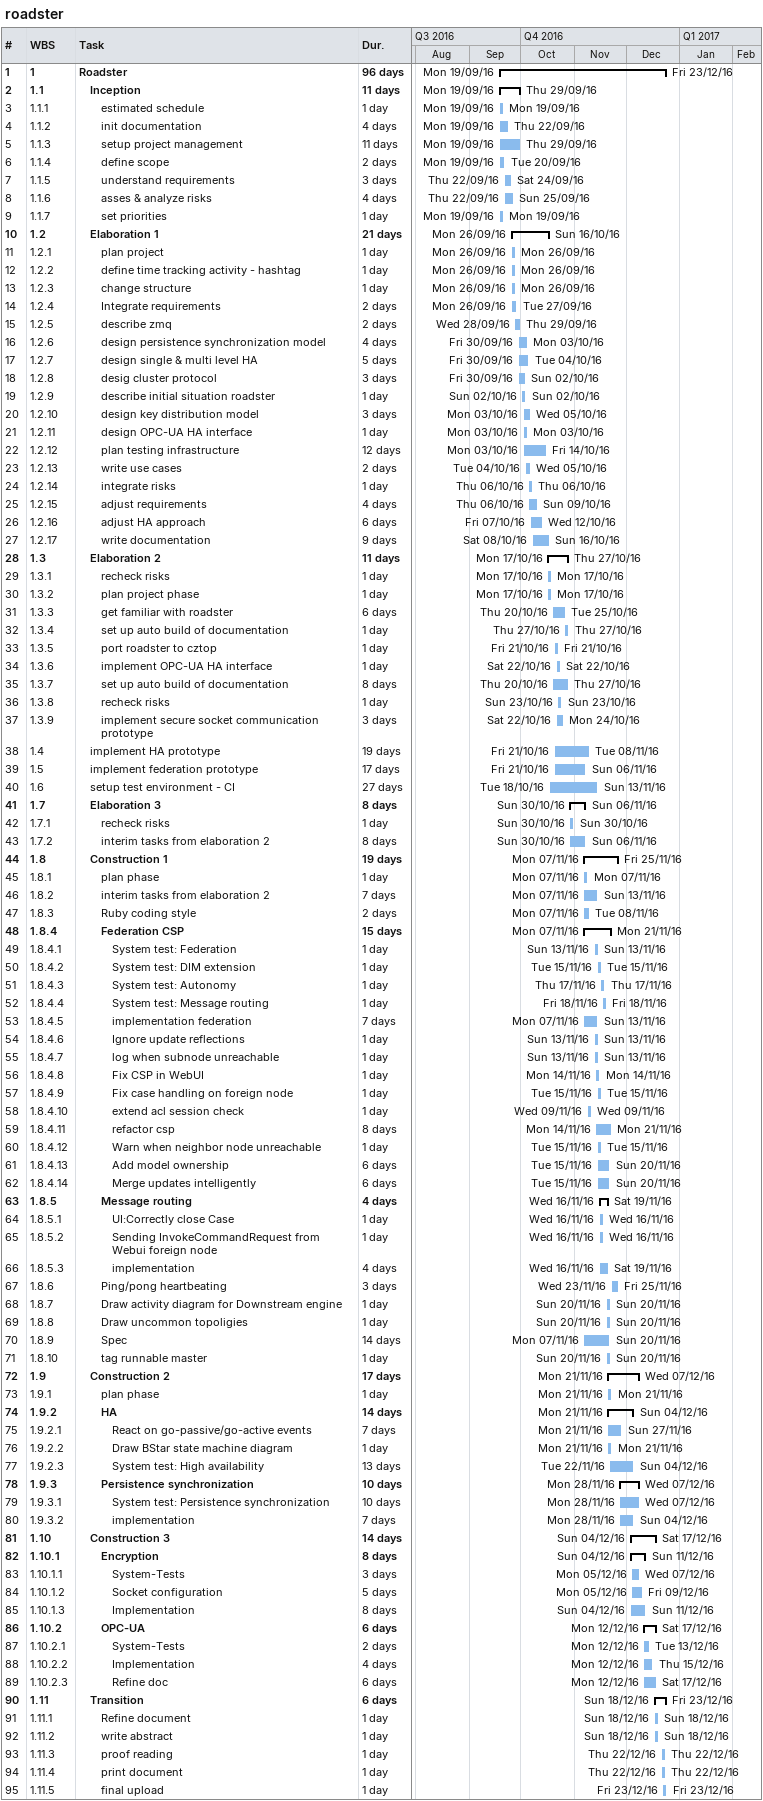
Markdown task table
roadster

| ID | WBS | Task | Duration | Start | Finish |
|---|---|---|---|---|---|
| 1 | 1 | **Roadster** | 96d | 2016-09-19 | 2016-12-23 |
| 2 | 1.1 | **Inception** | 11d | 2016-09-19 | 2016-09-29 |
| 3 | 1.1.1 | estimated schedule | 1d | 2016-09-19 | 2016-09-19 |
| 4 | 1.1.2 | init documentation | 4d | 2016-09-19 | 2016-09-22 |
| 5 | 1.1.3 | setup project management | 11d | 2016-09-19 | 2016-09-29 |
| 6 | 1.1.4 | define scope | 2d | 2016-09-19 | 2016-09-20 |
| 7 | 1.1.5 | understand requirements | 3d | 2016-09-22 | 2016-09-24 |
| 8 | 1.1.6 | asses & analyze risks | 4d | 2016-09-22 | 2016-09-25 |
| 9 | 1.1.7 | set priorities | 1d | 2016-09-19 | 2016-09-19 |
| 10 | 1.2 | **Elaboration 1** | 21d | 2016-09-26 | 2016-10-16 |
| 11 | 1.2.1 | plan project | 1d | 2016-09-26 | 2016-09-26 |
| 12 | 1.2.2 | define time tracking activity - hashtag | 1d | 2016-09-26 | 2016-09-26 |
| 13 | 1.2.3 | change structure | 1d | 2016-09-26 | 2016-09-26 |
| 14 | 1.2.4 | Integrate requirements | 2d | 2016-09-26 | 2016-09-27 |
| 15 | 1.2.5 | describe zmq | 2d | 2016-09-28 | 2016-09-29 |
| 16 | 1.2.6 | design persistence synchronization model | 4d | 2016-09-30 | 2016-10-03 |
| 17 | 1.2.7 | design single & multi level HA | 5d | 2016-09-30 | 2016-10-04 |
| 18 | 1.2.8 | desig cluster protocol | 3d | 2016-09-30 | 2016-10-02 |
| 19 | 1.2.9 | describe initial situation roadster | 1d | 2016-10-02 | 2016-10-02 |
| 20 | 1.2.10 | design key distribution model | 3d | 2016-10-03 | 2016-10-05 |
| 21 | 1.2.11 | design OPC-UA HA interface | 1d | 2016-10-03 | 2016-10-03 |
| 22 | 1.2.12 | plan testing infrastructure | 12d | 2016-10-03 | 2016-10-14 |
| 23 | 1.2.13 | write use cases | 2d | 2016-10-04 | 2016-10-05 |
| 24 | 1.2.14 | integrate risks | 1d | 2016-10-06 | 2016-10-06 |
| 25 | 1.2.15 | adjust requirements | 4d | 2016-10-06 | 2016-10-09 |
| 26 | 1.2.16 | adjust HA approach | 6d | 2016-10-07 | 2016-10-12 |
| 27 | 1.2.17 | write documentation | 9d | 2016-10-08 | 2016-10-16 |
| 28 | 1.3 | **Elaboration 2** | 11d | 2016-10-17 | 2016-10-27 |
| 29 | 1.3.1 | recheck risks | 1d | 2016-10-17 | 2016-10-17 |
| 30 | 1.3.2 | plan project phase | 1d | 2016-10-17 | 2016-10-17 |
| 31 | 1.3.3 | get familiar with roadster | 6d | 2016-10-20 | 2016-10-25 |
| 32 | 1.3.4 | set up auto build of documentation | 1d | 2016-10-27 | 2016-10-27 |
| 33 | 1.3.5 | port roadster to cztop | 1d | 2016-10-21 | 2016-10-21 |
| 34 | 1.3.6 | implement OPC-UA HA interface | 1d | 2016-10-22 | 2016-10-22 |
| 35 | 1.3.7 | set up auto build of documentation | 8d | 2016-10-20 | 2016-10-27 |
| 36 | 1.3.8 | recheck risks | 1d | 2016-10-23 | 2016-10-23 |
| 37 | 1.3.9 | implement secure socket communication prototype | 3d | 2016-10-22 | 2016-10-24 |
| 38 | 1.4 | implement HA prototype | 19d | 2016-10-21 | 2016-11-08 |
| 39 | 1.5 | implement federation prototype | 17d | 2016-10-21 | 2016-11-06 |
| 40 | 1.6 | setup test environment - CI | 27d | 2016-10-18 | 2016-11-13 |
| 41 | 1.7 | **Elaboration 3** | 8d | 2016-10-30 | 2016-11-06 |
| 42 | 1.7.1 | recheck risks | 1d | 2016-10-30 | 2016-10-30 |
| 43 | 1.7.2 | interim tasks from elaboration 2 | 8d | 2016-10-30 | 2016-11-06 |
| 44 | 1.8 | **Construction 1** | 19d | 2016-11-07 | 2016-11-25 |
| 45 | 1.8.1 | plan phase | 1d | 2016-11-07 | 2016-11-07 |
| 46 | 1.8.2 | interim tasks from elaboration 2 | 7d | 2016-11-07 | 2016-11-13 |
| 47 | 1.8.3 | Ruby coding style | 2d | 2016-11-07 | 2016-11-08 |
| 48 | 1.8.4 | **Federation CSP** | 15d | 2016-11-07 | 2016-11-21 |
| 49 | 1.8.4.1 | System test: Federation | 1d | 2016-11-13 | 2016-11-13 |
| 50 | 1.8.4.2 | System test: DIM extension | 1d | 2016-11-15 | 2016-11-15 |
| 51 | 1.8.4.3 | System test: Autonomy | 1d | 2016-11-17 | 2016-11-17 |
| 52 | 1.8.4.4 | System test: Message routing | 1d | 2016-11-18 | 2016-11-18 |
| 53 | 1.8.4.5 | implementation federation | 7d | 2016-11-07 | 2016-11-13 |
| 54 | 1.8.4.6 | Ignore update reflections | 1d | 2016-11-13 | 2016-11-13 |
| 55 | 1.8.4.7 | log when subnode unreachable | 1d | 2016-11-13 | 2016-11-13 |
| 56 | 1.8.4.8 | Fix CSP in WebUI | 1d | 2016-11-14 | 2016-11-14 |
| 57 | 1.8.4.9 | Fix case handling on foreign node | 1d | 2016-11-15 | 2016-11-15 |
| 58 | 1.8.4.10 | extend acl session check | 1d | 2016-11-09 | 2016-11-09 |
| 59 | 1.8.4.11 | refactor csp | 8d | 2016-11-14 | 2016-11-21 |
| 60 | 1.8.4.12 | Warn when neighbor node unreachable | 1d | 2016-11-15 | 2016-11-15 |
| 61 | 1.8.4.13 | Add model ownership | 6d | 2016-11-15 | 2016-11-20 |
| 62 | 1.8.4.14 | Merge updates intelligently | 6d | 2016-11-15 | 2016-11-20 |
| 63 | 1.8.5 | **Message routing** | 4d | 2016-11-16 | 2016-11-19 |
| 64 | 1.8.5.1 | UI:Correctly close Case | 1d | 2016-11-16 | 2016-11-16 |
| 65 | 1.8.5.2 | Sending InvokeCommandRequest from Webui foreign node | 1d | 2016-11-16 | 2016-11-16 |
| 66 | 1.8.5.3 | implementation | 4d | 2016-11-16 | 2016-11-19 |
| 67 | 1.8.6 | Ping/pong heartbeating | 3d | 2016-11-23 | 2016-11-25 |
| 68 | 1.8.7 | Draw activity diagram for Downstream engine | 1d | 2016-11-20 | 2016-11-20 |
| 69 | 1.8.8 | Draw uncommon topoligies | 1d | 2016-11-20 | 2016-11-20 |
| 70 | 1.8.9 | Spec | 14d | 2016-11-07 | 2016-11-20 |
| 71 | 1.8.10 | tag runnable master | 1d | 2016-11-20 | 2016-11-20 |
| 72 | 1.9 | **Construction 2** | 17d | 2016-11-21 | 2016-12-07 |
| 73 | 1.9.1 | plan phase | 1d | 2016-11-21 | 2016-11-21 |
| 74 | 1.9.2 | **HA** | 14d | 2016-11-21 | 2016-12-04 |
| 75 | 1.9.2.1 | React on go-passive/go-active events | 7d | 2016-11-21 | 2016-11-27 |
| 76 | 1.9.2.2 | Draw BStar state machine diagram | 1d | 2016-11-21 | 2016-11-21 |
| 77 | 1.9.2.3 | System test: High availability | 13d | 2016-11-22 | 2016-12-04 |
| 78 | 1.9.3 | **Persistence synchronization** | 10d | 2016-11-28 | 2016-12-07 |
| 79 | 1.9.3.1 | System test: Persistence synchronization | 10d | 2016-11-28 | 2016-12-07 |
| 80 | 1.9.3.2 | implementation | 7d | 2016-11-28 | 2016-12-04 |
| 81 | 1.10 | **Construction 3** | 14d | 2016-12-04 | 2016-12-17 |
| 82 | 1.10.1 | **Encryption** | 8d | 2016-12-04 | 2016-12-11 |
| 83 | 1.10.1.1 | System-Tests | 3d | 2016-12-05 | 2016-12-07 |
| 84 | 1.10.1.2 | Socket configuration | 5d | 2016-12-05 | 2016-12-09 |
| 85 | 1.10.1.3 | Implementation | 8d | 2016-12-04 | 2016-12-11 |
| 86 | 1.10.2 | **OPC-UA** | 6d | 2016-12-12 | 2016-12-17 |
| 87 | 1.10.2.1 | System-Tests | 2d | 2016-12-12 | 2016-12-13 |
| 88 | 1.10.2.2 | Implementation | 4d | 2016-12-12 | 2016-12-15 |
| 89 | 1.10.2.3 | Refine doc | 6d | 2016-12-12 | 2016-12-17 |
| 90 | 1.11 | **Transition** | 6d | 2016-12-18 | 2016-12-23 |
| 91 | 1.11.1 | Refine document | 1d | 2016-12-18 | 2016-12-18 |
| 92 | 1.11.2 | write abstract | 1d | 2016-12-18 | 2016-12-18 |
| 93 | 1.11.3 | proof reading | 1d | 2016-12-22 | 2016-12-22 |
| 94 | 1.11.4 | print document | 1d | 2016-12-22 | 2016-12-22 |
| 95 | 1.11.5 | final upload | 1d | 2016-12-23 | 2016-12-23 |
